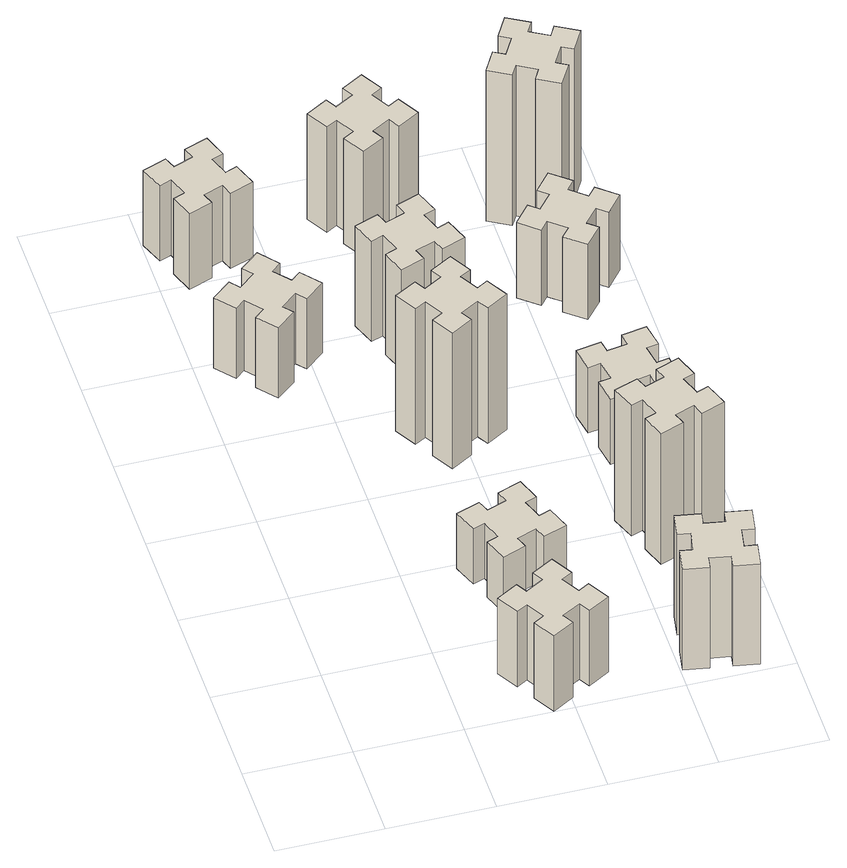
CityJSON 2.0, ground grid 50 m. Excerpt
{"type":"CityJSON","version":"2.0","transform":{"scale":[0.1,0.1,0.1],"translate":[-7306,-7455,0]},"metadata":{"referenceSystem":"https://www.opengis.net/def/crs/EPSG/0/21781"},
"CityObjects":{
"building1":{"type":"Building","attributes":{"class":"1000","function":"1000","usage":"1000","yearOfConstruction":2016,"roofType":"1000","measuredHeight":45,"storeysAboveGround":30,"storeysBelowGround":0},"geometry":[{"type":"Solid","lod":"1","boundaries":[[[[0,1,2,3,4,5,6,7,8,9,10,11,12,13,14,15,16,17,18,19]],[[17,16,20,21]],[[16,15,22,20]],[[15,14,23,22]],[[14,13,24,23]],[[13,12,25,24]],[[12,11,26,25]],[[11,10,27,26]],[[10,9,28,27]],[[9,8,29,28]],[[8,7,30,29]],[[7,6,31,30]],[[6,5,32,31]],[[5,4,33,32]],[[4,3,34,33]],[[3,2,35,34]],[[2,1,36,35]],[[1,0,37,36]],[[0,19,38,37]],[[19,18,39,38]],[[18,17,21,39]],[[24,25,26,27,28,29,30,31,32,33,34,35,36,37,38,39,21,20,22,23]]]]}]},
"building2":{"type":"Building","attributes":{"class":"1000","function":"1000","usage":"1000","yearOfConstruction":2016,"roofType":"1000","measuredHeight":42,"storeysAboveGround":30,"storeysBelowGround":0},"geometry":[{"type":"Solid","lod":"1","boundaries":[[[[40,41,42,43,44,45,46,47,48,49,50,51,52,53,54,55,56,57,58,59]],[[57,56,60,61]],[[56,55,62,60]],[[55,54,63,62]],[[54,53,64,63]],[[53,52,65,64]],[[52,51,66,65]],[[51,50,67,66]],[[50,49,68,67]],[[49,48,69,68]],[[48,47,70,69]],[[47,46,71,70]],[[46,45,72,71]],[[45,44,73,72]],[[44,43,74,73]],[[43,42,75,74]],[[42,41,76,75]],[[41,40,77,76]],[[40,59,78,77]],[[59,58,79,78]],[[58,57,61,79]],[[64,65,66,67,68,69,70,71,72,73,74,75,76,77,78,79,61,60,62,63]]]]}]},
"building3":{"type":"Building","attributes":{"class":"1000","function":"1000","usage":"1000","yearOfConstruction":2016,"roofType":"1000","measuredHeight":45,"storeysAboveGround":30,"storeysBelowGround":0},"geometry":[{"type":"Solid","lod":"1","boundaries":[[[[80,81,82,83,84,85,86,87,88,89,90,91,92,93,94,95,96,97,98,99]],[[97,96,100,101]],[[96,95,102,100]],[[95,94,103,102]],[[94,93,104,103]],[[93,92,105,104]],[[92,91,106,105]],[[91,90,107,106]],[[90,89,108,107]],[[89,88,109,108]],[[88,87,110,109]],[[87,86,111,110]],[[86,85,112,111]],[[85,84,113,112]],[[84,83,114,113]],[[83,82,115,114]],[[82,81,116,115]],[[81,80,117,116]],[[80,99,118,117]],[[99,98,119,118]],[[98,97,101,119]],[[104,105,106,107,108,109,110,111,112,113,114,115,116,117,118,119,101,100,102,103]]]]}]},
"building4":{"type":"Building","attributes":{"class":"1000","function":"1000","usage":"1000","yearOfConstruction":2016,"roofType":"1000","measuredHeight":33,"storeysAboveGround":30,"storeysBelowGround":0},"geometry":[{"type":"Solid","lod":"1","boundaries":[[[[120,121,122,123,124,125,126,127,128,129,130,131,132,133,134,135,136,137,138,139]],[[137,136,140,141]],[[136,135,142,140]],[[135,134,143,142]],[[134,133,144,143]],[[133,132,145,144]],[[132,131,146,145]],[[131,130,147,146]],[[130,129,148,147]],[[129,128,149,148]],[[128,127,150,149]],[[127,126,151,150]],[[126,125,152,151]],[[125,124,153,152]],[[124,123,154,153]],[[123,122,155,154]],[[122,121,156,155]],[[121,120,157,156]],[[120,139,158,157]],[[139,138,159,158]],[[138,137,141,159]],[[144,145,146,147,148,149,150,151,152,153,154,155,156,157,158,159,141,140,142,143]]]]}]},
"building5":{"type":"Building","attributes":{"class":"1000","function":"1000","usage":"1000","yearOfConstruction":2016,"roofType":"1000","measuredHeight":81,"storeysAboveGround":30,"storeysBelowGround":0},"geometry":[{"type":"Solid","lod":"1","boundaries":[[[[160,161,162,163,164,165,166,167,168,169,170,171,172,173,174,175,176,177,178,179]],[[177,176,180,181]],[[176,175,182,180]],[[175,174,183,182]],[[174,173,184,183]],[[173,172,185,184]],[[172,171,186,185]],[[171,170,187,186]],[[170,169,188,187]],[[169,168,189,188]],[[168,167,190,189]],[[167,166,191,190]],[[166,165,192,191]],[[165,164,193,192]],[[164,163,194,193]],[[163,162,195,194]],[[162,161,196,195]],[[161,160,197,196]],[[160,179,198,197]],[[179,178,199,198]],[[178,177,181,199]],[[184,185,186,187,188,189,190,191,192,193,194,195,196,197,198,199,181,180,182,183]]]]}]},
"building6":{"type":"Building","attributes":{"class":"1000","function":"1000","usage":"1000","yearOfConstruction":2016,"roofType":"1000","measuredHeight":60,"storeysAboveGround":30,"storeysBelowGround":0},"geometry":[{"type":"Solid","lod":"1","boundaries":[[[[200,201,202,203,204,205,206,207,208,209,210,211,212,213,214,215,216,217,218,219]],[[217,216,220,221]],[[216,215,222,220]],[[215,214,223,222]],[[214,213,224,223]],[[213,212,225,224]],[[212,211,226,225]],[[211,210,227,226]],[[210,209,228,227]],[[209,208,229,228]],[[208,207,230,229]],[[207,206,231,230]],[[206,205,232,231]],[[205,204,233,232]],[[204,203,234,233]],[[203,202,235,234]],[[202,201,236,235]],[[201,200,237,236]],[[200,219,238,237]],[[219,218,239,238]],[[218,217,221,239]],[[224,225,226,227,228,229,230,231,232,233,234,235,236,237,238,239,221,220,222,223]]]]}]},
"building7":{"type":"Building","attributes":{"class":"1000","function":"1000","usage":"1000","yearOfConstruction":2016,"roofType":"1000","measuredHeight":60,"storeysAboveGround":30,"storeysBelowGround":0},"geometry":[{"type":"Solid","lod":"1","boundaries":[[[[240,241,242,243,244,245,246,247,248,249,250,251,252,253,254,255,256,257,258,259]],[[257,256,260,261]],[[256,255,262,260]],[[255,254,263,262]],[[254,253,264,263]],[[253,252,265,264]],[[252,251,266,265]],[[251,250,267,266]],[[250,249,268,267]],[[249,248,269,268]],[[248,247,270,269]],[[247,246,271,270]],[[246,245,272,271]],[[245,244,273,272]],[[244,243,274,273]],[[243,242,275,274]],[[242,241,276,275]],[[241,240,277,276]],[[240,259,278,277]],[[259,258,279,278]],[[258,257,261,279]],[[264,265,266,267,268,269,270,271,272,273,274,275,276,277,278,279,261,260,262,263]]]]}]},
"building8":{"type":"Building","attributes":{"class":"1000","function":"1000","usage":"1000","yearOfConstruction":2016,"roofType":"1000","measuredHeight":63,"storeysAboveGround":30,"storeysBelowGround":0},"geometry":[{"type":"Solid","lod":"1","boundaries":[[[[280,281,282,283,284,285,286,287,288,289,290,291,292,293,294,295,296,297,298,299]],[[297,296,300,301]],[[296,295,302,300]],[[295,294,303,302]],[[294,293,304,303]],[[293,292,305,304]],[[292,291,306,305]],[[291,290,307,306]],[[290,289,308,307]],[[289,288,309,308]],[[288,287,310,309]],[[287,286,311,310]],[[286,285,312,311]],[[285,284,313,312]],[[284,283,314,313]],[[283,282,315,314]],[[282,281,316,315]],[[281,280,317,316]],[[280,299,318,317]],[[299,298,319,318]],[[298,297,301,319]],[[304,305,306,307,308,309,310,311,312,313,314,315,316,317,318,319,301,300,302,303]]]]}]},
"building9":{"type":"Building","attributes":{"class":"1000","function":"1000","usage":"1000","yearOfConstruction":2016,"roofType":"1000","measuredHeight":78,"storeysAboveGround":30,"storeysBelowGround":0},"geometry":[{"type":"Solid","lod":"1","boundaries":[[[[320,321,322,323,324,325,326,327,328,329,330,331,332,333,334,335,336,337,338,339]],[[337,336,340,341]],[[336,335,342,340]],[[335,334,343,342]],[[334,333,344,343]],[[333,332,345,344]],[[332,331,346,345]],[[331,330,347,346]],[[330,329,348,347]],[[329,328,349,348]],[[328,327,350,349]],[[327,326,351,350]],[[326,325,352,351]],[[325,324,353,352]],[[324,323,354,353]],[[323,322,355,354]],[[322,321,356,355]],[[321,320,357,356]],[[320,339,358,357]],[[339,338,359,358]],[[338,337,341,359]],[[344,345,346,347,348,349,350,351,352,353,354,355,356,357,358,359,341,340,342,343]]]]}]},
"building10":{"type":"Building","attributes":{"class":"1000","function":"1000","usage":"1000","yearOfConstruction":2016,"roofType":"1000","measuredHeight":39,"storeysAboveGround":30,"storeysBelowGround":0},"geometry":[{"type":"Solid","lod":"1","boundaries":[[[[360,361,362,363,364,365,366,367,368,369,370,371,372,373,374,375,376,377,378,379]],[[377,376,380,381]],[[376,375,382,380]],[[375,374,383,382]],[[374,373,384,383]],[[373,372,385,384]],[[372,371,386,385]],[[371,370,387,386]],[[370,369,388,387]],[[369,368,389,388]],[[368,367,390,389]],[[367,366,391,390]],[[366,365,392,391]],[[365,364,393,392]],[[364,363,394,393]],[[363,362,395,394]],[[362,361,396,395]],[[361,360,397,396]],[[360,379,398,397]],[[379,378,399,398]],[[378,377,381,399]],[[384,385,386,387,388,389,390,391,392,393,394,395,396,397,398,399,381,380,382,383]]]]}]},
"building11":{"type":"Building","attributes":{"class":"1000","function":"1000","usage":"1000","yearOfConstruction":2016,"roofType":"1000","measuredHeight":45,"storeysAboveGround":30,"storeysBelowGround":0},"geometry":[{"type":"Solid","lod":"1","boundaries":[[[[400,401,402,403,404,405,406,407,408,409,410,411,412,413,414,415,416,417,418,419]],[[417,416,420,421]],[[416,415,422,420]],[[415,414,423,422]],[[414,413,424,423]],[[413,412,425,424]],[[412,411,426,425]],[[411,410,427,426]],[[410,409,428,427]],[[409,408,429,428]],[[408,407,430,429]],[[407,406,431,430]],[[406,405,432,431]],[[405,404,433,432]],[[404,403,434,433]],[[403,402,435,434]],[[402,401,436,435]],[[401,400,437,436]],[[400,419,438,437]],[[419,418,439,438]],[[418,417,421,439]],[[424,425,426,427,428,429,430,431,432,433,434,435,436,437,438,439,421,420,422,423]]]]}]},
"building12":{"type":"Building","attributes":{"class":"1000","function":"1000","usage":"1000","yearOfConstruction":2016,"roofType":"1000","measuredHeight":90,"storeysAboveGround":30,"storeysBelowGround":0},"geometry":[{"type":"Solid","lod":"1","boundaries":[[[[440,441,442,443,444,445,446,447,448,449,450,451,452,453,454,455,456,457,458,459]],[[457,456,460,461]],[[456,455,462,460]],[[455,454,463,462]],[[454,453,464,463]],[[453,452,465,464]],[[452,451,466,465]],[[451,450,467,466]],[[450,449,468,467]],[[449,448,469,468]],[[448,447,470,469]],[[447,446,471,470]],[[446,445,472,471]],[[445,444,473,472]],[[444,443,474,473]],[[443,442,475,474]],[[442,441,476,475]],[[441,440,477,476]],[[440,459,478,477]],[[459,458,479,478]],[[458,457,461,479]],[[464,465,466,467,468,469,470,471,472,473,474,475,476,477,478,479,461,460,462,463]]]]}]}
},
"vertices":[
[845,224,0],[895,137,0],[843,107,0],[903,3,0],[1007,63,0],[977,115,0],[1064,165,0],[1094,113,0],[1198,173,0],[1138,277,0],[1086,247,0],[1036,334,0],[1088,364,0],[1028,468,0],[924,408,0],[954,356,0],[867,306,0],[837,358,0],[733,298,0],[793,194,0],[867,306,450],[837,358,450],[954,356,450],[924,408,450],[1028,468,450],[1088,364,450],[1036,334,450],[1086,247,450],[1138,277,450],[1198,173,450],[1094,113,450],[1064,165,450],[977,115,450],[1007,63,450],[903,3,450],[843,107,450],[895,137,450],[845,224,450],[793,194,450],[733,298,450],
[358,2339,0],[434,2403,0],[473,2357,0],[565,2434,0],[488,2526,0],[442,2488,0],[377,2564,0],[423,2603,0],[346,2695,0],[254,2618,0],[293,2572,0],[216,2507,0],[178,2553,0],[86,2476,0],[163,2384,0],[209,2423,0],[273,2346,0],[227,2308,0],[304,2216,0],[396,2293,0],[273,2346,420],[227,2308,420],[209,2423,420],[163,2384,420],[86,2476,420],[178,2553,420],[216,2507,420],[293,2572,420],[254,2618,420],[346,2695,420],[423,2603,420],[377,2564,420],[442,2488,420],[488,2526,420],[565,2434,420],[473,2357,420],[434,2403,420],[358,2339,420],[396,2293,420],[304,2216,420],
[235,3316,0],[141,3282,0],[120,3338,0],[7,3297,0],[49,3184,0],[105,3205,0],[139,3111,0],[83,3090,0],[124,2977,0],[237,3019,0],[216,3075,0],[310,3109,0],[330,3053,0],[443,3094,0],[402,3207,0],[346,3186,0],[312,3280,0],[368,3300,0],[327,3413,0],[214,3372,0],[312,3280,450],[368,3300,450],[346,3186,450],[402,3207,450],[443,3094,450],[330,3053,450],[310,3109,450],[216,3075,450],[237,3019,450],[124,2977,450],[83,3090,450],[139,3111,450],[105,3205,450],[49,3184,450],[7,3297,450],[120,3338,450],[141,3282,450],[235,3316,450],[214,3372,450],[327,3413,450],
[1086,866,0],[1052,960,0],[1108,980,0],[1067,1093,0],[954,1052,0],[975,996,0],[881,962,0],[860,1018,0],[747,977,0],[789,864,0],[845,885,0],[879,791,0],[823,770,0],[864,657,0],[977,699,0],[956,755,0],[1050,789,0],[1070,733,0],[1183,774,0],[1142,887,0],[1050,789,330],[1070,733,330],[956,755,330],[977,699,330],[864,657,330],[823,770,330],[879,791,330],[845,885,330],[789,864,330],[747,977,330],[860,1018,330],[881,962,330],[975,996,330],[954,1052,330],[1067,1093,330],[1108,980,330],[1052,960,330],[1086,866,330],[1142,887,330],[1183,774,330],
[1086,1827,0],[1036,1914,0],[1088,1944,0],[1028,2048,0],[924,1988,0],[954,1936,0],[867,1886,0],[837,1938,0],[733,1878,0],[793,1774,0],[845,1804,0],[895,1717,0],[843,1687,0],[903,1583,0],[1007,1643,0],[977,1695,0],[1064,1745,0],[1094,1693,0],[1198,1753,0],[1138,1857,0],[1064,1745,810],[1094,1693,810],[977,1695,810],[1007,1643,810],[903,1583,810],[843,1687,810],[895,1717,810],[845,1804,810],[793,1774,810],[733,1878,810],[837,1938,810],[867,1886,810],[954,1936,810],[924,1988,810],[1028,2048,810],[1088,1944,810],[1036,1914,810],[1086,1827,810],[1138,1857,810],[1198,1753,810],
[956,2335,0],[1050,2369,0],[1070,2313,0],[1183,2354,0],[1142,2467,0],[1086,2446,0],[1052,2540,0],[1108,2560,0],[1067,2673,0],[954,2632,0],[975,2576,0],[881,2542,0],[860,2598,0],[747,2557,0],[789,2444,0],[845,2465,0],[879,2371,0],[823,2350,0],[864,2237,0],[977,2279,0],[879,2371,600],[823,2350,600],[845,2465,600],[789,2444,600],[747,2557,600],[860,2598,600],[881,2542,600],[975,2576,600],[954,2632,600],[1067,2673,600],[1108,2560,600],[1052,2540,600],[1086,2446,600],[1142,2467,600],[1183,2354,600],[1070,2313,600],[1050,2369,600],[956,2335,600],[977,2279,600],[864,2237,600],
[1805,167,0],[1822,265,0],[1881,255,0],[1902,373,0],[1784,394,0],[1774,335,0],[1675,352,0],[1686,411,0],[1567,432,0],[1547,314,0],[1606,304,0],[1588,205,0],[1529,216,0],[1508,97,0],[1627,77,0],[1637,136,0],[1735,118,0],[1725,59,0],[1843,38,0],[1864,157,0],[1735,118,600],[1725,59,600],[1637,136,600],[1627,77,600],[1508,97,600],[1529,216,600],[1588,205,600],[1606,304,600],[1547,314,600],[1567,432,600],[1686,411,600],[1675,352,600],[1774,335,600],[1784,394,600],[1902,373,600],[1881,255,600],[1822,265,600],[1805,167,600],[1864,157,600],[1843,38,600],
[1086,3207,0],[1036,3294,0],[1088,3324,0],[1028,3428,0],[924,3368,0],[954,3316,0],[867,3266,0],[837,3318,0],[733,3258,0],[793,3154,0],[845,3184,0],[895,3097,0],[843,3067,0],[903,2963,0],[1007,3023,0],[977,3075,0],[1064,3125,0],[1094,3073,0],[1198,3133,0],[1138,3237,0],[1064,3125,630],[1094,3073,630],[977,3075,630],[1007,3023,630],[903,2963,630],[843,3067,630],[895,3097,630],[845,3184,630],[793,3154,630],[733,3258,630],[837,3318,630],[867,3266,630],[954,3316,630],[924,3368,630],[1028,3428,630],[1088,3324,630],[1036,3294,630],[1086,3207,630],[1138,3237,630],[1198,3133,630],
[1585,985,0],[1619,891,0],[1563,870,0],[1604,757,0],[1717,799,0],[1696,855,0],[1790,889,0],[1810,833,0],[1923,874,0],[1882,987,0],[1826,966,0],[1792,1060,0],[1848,1080,0],[1807,1193,0],[1694,1152,0],[1715,1096,0],[1621,1062,0],[1600,1118,0],[1487,1077,0],[1529,964,0],[1621,1062,780],[1600,1118,780],[1715,1096,780],[1694,1152,780],[1807,1193,780],[1848,1080,780],[1792,1060,780],[1826,966,780],[1882,987,780],[1923,874,780],[1810,833,780],[1790,889,780],[1696,855,780],[1717,799,780],[1604,757,780],[1563,870,780],[1619,891,780],[1585,985,780],[1529,964,780],[1487,1077,780],
[1735,1732,0],[1637,1715,0],[1627,1774,0],[1508,1753,0],[1529,1635,0],[1588,1645,0],[1606,1547,0],[1547,1537,0],[1567,1418,0],[1686,1439,0],[1675,1498,0],[1774,1516,0],[1784,1457,0],[1902,1477,0],[1881,1596,0],[1822,1585,0],[1805,1684,0],[1864,1694,0],[1843,1812,0],[1725,1791,0],[1805,1684,390],[1864,1694,390],[1822,1585,390],[1881,1596,390],[1902,1477,390],[1784,1457,390],[1774,1516,390],[1675,1498,390],[1686,1439,390],[1567,1418,390],[1547,1537,390],[1606,1547,390],[1588,1645,390],[1529,1635,390],[1508,1753,390],[1627,1774,390],[1637,1715,390],[1735,1732,390],[1725,1791,390],[1843,1812,390],
[1814,2607,0],[1738,2672,0],[1776,2718,0],[1684,2795,0],[1607,2703,0],[1653,2664,0],[1589,2588,0],[1543,2626,0],[1466,2534,0],[1558,2457,0],[1596,2503,0],[1673,2439,0],[1634,2393,0],[1726,2316,0],[1803,2408,0],[1757,2446,0],[1822,2523,0],[1868,2484,0],[1945,2576,0],[1853,2653,0],[1822,2523,450],[1868,2484,450],[1757,2446,450],[1803,2408,450],[1726,2316,450],[1634,2393,450],[1673,2439,450],[1596,2503,450],[1558,2457,450],[1466,2534,450],[1543,2626,450],[1589,2588,450],[1653,2664,450],[1607,2703,450],[1684,2795,450],[1776,2718,450],[1738,2672,450],[1814,2607,450],[1853,2653,450],[1945,2576,450],
[1607,3025,0],[1694,2975,0],[1664,2923,0],[1768,2863,0],[1828,2967,0],[1776,2997,0],[1826,3084,0],[1878,3054,0],[1938,3158,0],[1834,3218,0],[1804,3166,0],[1717,3216,0],[1747,3268,0],[1643,3328,0],[1583,3224,0],[1635,3194,0],[1585,3107,0],[1533,3137,0],[1473,3033,0],[1577,2973,0],[1585,3107,900],[1533,3137,900],[1635,3194,900],[1583,3224,900],[1643,3328,900],[1747,3268,900],[1717,3216,900],[1804,3166,900],[1834,3218,900],[1938,3158,900],[1878,3054,900],[1826,3084,900],[1776,2997,900],[1828,2967,900],[1768,2863,900],[1664,2923,900],[1694,2975,900],[1607,3025,900],[1577,2973,900],[1473,3033,900]
]}
